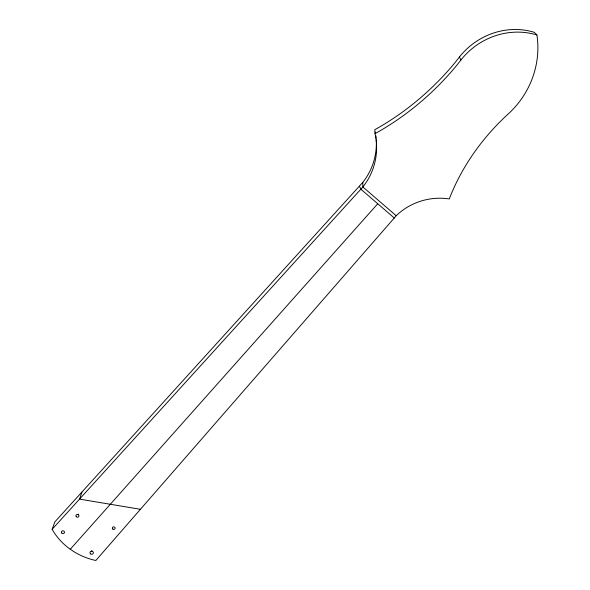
<?xml version="1.0" encoding="UTF-8"?>
<svg xmlns="http://www.w3.org/2000/svg" width="590" height="590" viewBox="0 0 590 590"><rect width="100%" height="100%" fill="white"/><g stroke="black" fill="none" stroke-linecap="round" stroke-linejoin="round"><path stroke-width="0.89" d="M81.936 492.045L79.547 499.125L140.45 509.303M52.134 529.296L362.865 186.986A65.49 64.111 9.3 0 0 375.019 133.672L374.783 129.712A310.052 285.177 83.9 0 0 454.654 63.071L459.418 57.016A68.034 63.469 -38.8 0 1 534.275 32.31L536.915 34.98A87.217 82.969 -47.9 0 1 508.329 113.855A221.965 193.38 -25.4 0 0 449.263 198.941A58.83 54.56 -12.6 0 0 396.215 215.748L95.816 560.5A64.03 57.304 8.6 0 1 74.148 551.827L70.284 549.268A64.03 57.304 8.6 0 1 52.134 529.296L54.877 521.862L362.806 182.369A64.568 63.307 9.3 0 0 376.236 139.771M536.915 34.98A69.023 64.34 -38.3 0 0 460.915 60.018L456.07 66.161A314.949 289.616 83.7 0 1 375.019 133.672M70.284 549.268L377.74 203.742M396.215 215.748L362.865 186.986L362.806 182.369M394.349 218.049L360.984 189.309L359.391 186.248M459.418 57.016L460.915 60.018M375.269 132.013A64.568 63.307 9.3 0 1 375.542 133.561M375.874 135.884A64.568 63.307 9.3 0 1 376.125 138.215M78.603 514.207A1.512 1.342 10.2 0 1 78.212 514.2M92.328 551.09A1.711 1.512 8.3 0 1 91.509 550.765M112.852 529.097A1.416 1.261 7.7 0 0 115.124 528.338A1.416 1.261 7.7 0 0 113.199 526.936A1.416 1.261 7.7 0 0 112.852 529.097M90.609 553.907A1.726 1.519 8.3 0 0 93.368 552.992A1.726 1.519 8.3 0 0 91.008 551.303A1.726 1.519 8.3 0 0 90.609 553.907M76.221 516.619A1.519 1.35 10.2 0 0 78.824 516.405A1.519 1.35 10.2 0 0 77.224 514.487A1.519 1.35 10.2 0 0 76.221 516.619M61.744 532.991A1.541 1.364 10.4 0 0 64.384 532.777A1.541 1.364 10.4 0 0 62.754 530.838A1.541 1.364 10.4 0 0 61.744 532.991"/></g></svg>
